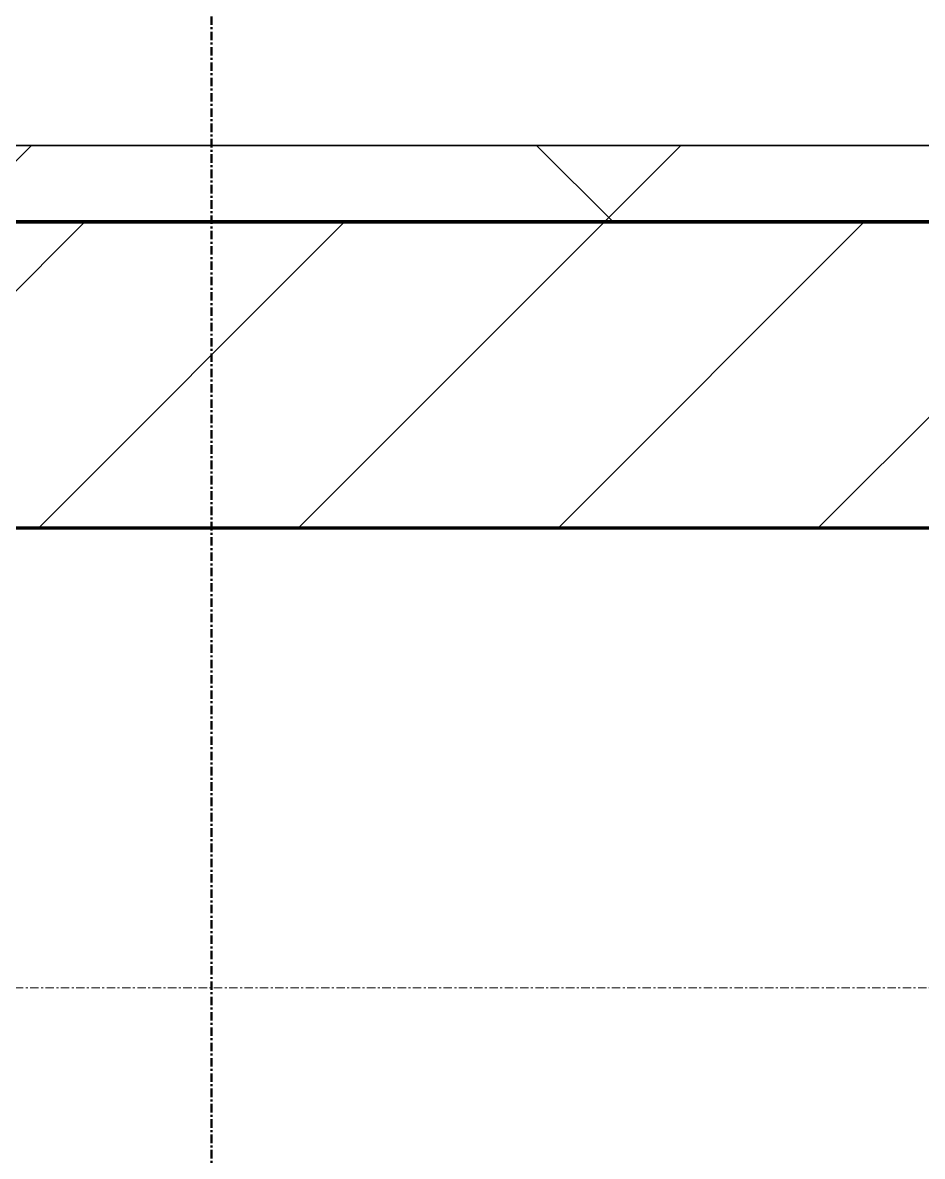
# Model space of a CAD drawing. Header units: millimetres. Extents: x -853432 to -773672, y -18171 to 22484.
# Drawn here: x -781453 to -780865, y -4431 to -3691 of the extents above; entities that cross this region are included whole.
import ezdxf
from ezdxf.xclip import XClip

# ---------------------------------------------------------------- set-up
doc = ezdxf.new("R2010")
doc.units = ezdxf.units.MM
doc.header["$XCLIPFRAME"] = 0
doc.linetypes.add('DPA_Grid _ Level 100', pattern=[10, 5.5, -1.6, 1.3, -1.6])
for name, color, linetype, lineweight in [('A-GLAZ-CURT', 2, 'Continuous', 9), ('A-WALL', 5, 'Continuous', 35), ('A-WALL-FNSH', 2, 'Continuous', 35), ('A-WALL-PATT', 1, 'Continuous', 35), ('G-ANNO-SECL', 3, 'Continuous', 9), ('S-GRID', 251, 'Continuous', 9)]:
    doc.layers.add(name, color=color, linetype=linetype, lineweight=lineweight)
doc.layers.add('A11_ALU.SOLID SHEET', color=2, linetype='Continuous')

# ---------------------------------------------------------------- blocks, each defined once
blk = doc.blocks.new('*U2464')
at = {"layer": 'S-GRID', "linetype": 'DPA_Grid _ Level 100'}
blk.add_line((57000, -7900), (-16649.52, -7900), dxfattribs=at)
blk = doc.blocks.new('PPLS-PP19_Custom Tile Pattern - Custom Tile Pattern-V176-4251-01 ENLARGED CONCOURSE LEVEL - REFLECTED CEILING PLAN - SHEET 2')
at = {"layer": 'A-GLAZ-CURT'}
for p, q in [((-300, 0), (300, 0)), ((300, 0), (-300, 0)), ((195.99, 0), (213.31, 0)), ((213.31, 0), (195.99, 0)), ((230.06, 0), (300, 0)), ((-300, -50), (300, -50)), ((300, -50), (-300, -50))]:
    blk.add_line(p, q, dxfattribs=at)
at = {"layer": 'A-GLAZ-CURT', "flags": 128}
for points in [[(-251.77, 0), (-244.2, 0), (-236.74, 0), (-229.36, 0), (-222.06, 0), (-214.83, 0), (-207.71, 0), (-200.76, 0), (-194.02, 0), (-187.54, 0), (-181.38, 0), (-175.58, 0), (-170.25, 0), (-165.64, 0), (-162.01, 0), (-159.53, 0), (-157.46, 0), (-154.52, 0), (-149.42, 0), (-141.84, 0), (-132.81, 0), (-126.08, 0)], [(-125.17, 0), (-128.55, 0), (-134.16, 0), (-140.03, 0), (-145.5, 0), (-150.63, 0), (-155.53, 0), (-160.27, 0), (-164.95, 0), (-169.65, 0), (-174.47, 0), (-179.49, 0), (-183.77, 0)]]:
    blk.add_lwpolyline(points, dxfattribs=at)
at = {"layer": 'A-GLAZ-CURT'}
for points, knots in [([(-137.88, 0), (-140.56, 0), (-147.66, 0), (-147.69, 0), (-158.72, 0), (-174.02, 0), (-185.59, 0), (-209.77, 0), (-231.87, 0), (-248.4, 0), (-252.84, 0)], [-3187.727384, -3187.727384, -3187.727384, -3187.727384, -2919.378265, -2477.344047, -2237.412286, -2029.680487, -1755.085331, -1400.429864, -858.079193, -551.304649, -551.304649, -551.304649, -551.304649]), ([(-133.82, 0), (-135.51, 0), (-137.8, 0), (-149.31, 0), (-162.01, 0), (-177.91, 0), (-199.46, 0), (-216.65, 0), (-231.26, 0), (-233.46, 0), (-234, 0)], [-2731.647847, -2731.647847, -2731.647847, -2731.647847, -2418.507304, -2308.929706, -2113.765672, -1763.376603, -1422.553702, -978.033455, -846.069444, -682.911962, -682.911962, -682.911962, -682.911962]), ([(-223.63, 0), (-219.39, 0), (-206.17, 0), (-188.58, 0), (-169.02, 0), (-152.12, 0), (-136.84, 0), (-127.33, 0), (-124.19, 0), (-123.43, 0), (-123.28, 0)], [-5463.295695, -5463.295695, -5463.295695, -5463.295695, -5161.076232, -4739.070012, -4465.409639, -4149.119819, -3839.893365, -3647.167523, -3488.92562, -3439.852845, -3439.852845, -3439.852845, -3439.852845]), ([(-183.8, 0), (-178.65, 0), (-170.46, 0), (-158.7, 0), (-157.22, 0)], [-4299.2134, -4299.2134, -4299.2134, -4299.2134, -4000.813434, -3840.635403, -3840.635403, -3840.635403, -3840.635403]), ([(-183.21, 0), (-180.83, 0), (-156.72, 0), (-132.47, 0), (-117.39, 0), (-114.87, 0)], [-2883.360913, -2883.360913, -2883.360913, -2883.360913, -2700.551212, -1002.059161, -688.20595, -688.20595, -688.20595, -688.20595]), ([(-72.93, 0), (-75.51, 0), (-91.45, 0), (-126.87, 0), (-165.44, 0), (-182.87, 0)], [-19442.345229, -19442.345229, -19442.345229, -19442.345229, -18935.241197, -17136.203329, -15861.324362, -15861.324362, -15861.324362, -15861.324362]), ([(-152.35, 0), (-151.03, 0), (-147.71, 0), (-143.57, 0), (-138.62, 0)], [-3494.978217, -3494.978217, -3494.978217, -3494.978217, -3371.022232, -3227.460399, -3227.460399, -3227.460399, -3227.460399]), ([(-118.78, 0), (-121.86, 0), (-126.28, 0), (-136.96, 0), (-147.46, 0), (-150.03, 0), (-150.57, 0)], [-5938.474035, -5938.474035, -5938.474035, -5938.474035, -5700.061948, -5508.838257, -5298.784692, -5196.16478, -5196.16478, -5196.16478, -5196.16478]), ([(-150.34, 0), (-150.07, 0), (-147.75, 0), (-142.6, 0), (-127.26, 0), (-107.3, 0), (-90.42, 0), (-75.26, 0), (-68.41, 0), (-65.12, 0), (-63.63, 0)], [-4948.728362, -4948.728362, -4948.728362, -4948.728362, -4883.323924, -4440.880425, -4054.690705, -3793.097032, -3402.597032, -3144.956779, -3050.982048, -2969.237017, -2969.237017, -2969.237017, -2969.237017]), ([(-26.75, 0), (-27.82, 0), (-36.18, 0), (-53.55, 0), (-78.2, 0), (-110.94, 0), (-130.52, 0), (-147.74, 0), (-149.07, 0)], [-8718.362214, -8718.362214, -8718.362214, -8718.362214, -8532.293389, -8073.216054, -7508.296369, -7004.680444, -6449.282163, -6277.220794, -6277.220794, -6277.220794, -6277.220794]), ([(-148.23, 0), (-146.94, 0), (-140.15, 0), (-137.28, 0), (-133.93, 0), (-128.78, 0), (-126.5, 0)], [-6162.058746, -6162.058746, -6162.058746, -6162.058746, -6017.569127, -5560.701257, -5364.112219, -5231.017328, -5231.017328, -5231.017328, -5231.017328]), ([(-86.16, 0), (-91.37, 0), (-104.13, 0), (-122.65, 0), (-139.03, 0), (-146.11, 0), (-146.95, 0)], [-1681.3698, -1681.3698, -1681.3698, -1681.3698, -1374.161226, -945.742622, -741.901385, -489.130243, -489.130243, -489.130243, -489.130243]), ([(-146.69, 0), (-146.59, 0), (-145.49, 0), (-135.69, 0), (-128.29, 0), (-125.15, 0)], [-420.34245, -420.34245, -420.34245, -420.34245, -406.956646, -290.263673, 0, 0, 0, 0]), ([(-127.41, 0), (-131.63, 0), (-133.16, 0), (-134.09, 0), (-134.15, 0)], [-8540.990293, -8540.990293, -8540.990293, -8540.990293, -8266.114998, -8246.473386, -8246.473386, -8246.473386, -8246.473386]), ([(-134.15, 0), (-133.32, 0), (-130.31, 0), (-122.23, 0), (-115.73, 0), (-114.89, 0)], [-7657.439573, -7657.439573, -7657.439573, -7657.439573, -7293.749979, -6839.55839, -6773.888853, -6773.888853, -6773.888853, -6773.888853]), ([(-120.13, 0), (-120.14, 0), (-120.24, 0), (-121.3, 0), (-129.25, 0), (-133.82, 0)], [-2933.992132, -2933.992132, -2933.992132, -2933.992132, -2920.575025, -2840.280255, -2731.647847, -2731.647847, -2731.647847, -2731.647847]), ([(-113.43, 0), (-113.44, 0), (-113.96, 0), (-119.73, 0), (-125.43, 0), (-127.03, 0), (-127.41, 0)], [-328.499627, -328.499627, -328.499627, -328.499627, -282.672656, -98.539552, -24.539552, 0, 0, 0, 0]), ([(-126.5, 0), (-122.44, 0), (-108.71, 0), (-86.68, 0), (-63.44, 0), (-54.4, 0), (-50, 0), (-46.89, 0), (-45.92, 0)], [-5231.017328, -5231.017328, -5231.017328, -5231.017328, -4994.692869, -4542.524482, -4008.285538, -3689.699207, -3546.54457, -3488.742433, -3488.742433, -3488.742433, -3488.742433]), ([(-125.15, 0), (-124.93, 0), (-122.77, 0), (-119.2, 0), (-115.67, 0)], [-3362.7396, -3362.7396, -3362.7396, -3362.7396, -3342.215224, -3152.568375, -3152.568375, -3152.568375, -3152.568375]), ([(-122.08, 0), (-122.01, 0), (-121.69, 0), (-121.2, 0), (-120.88, 0)], [-3136.336417, -3136.336417, -3136.336417, -3136.336417, -3110.304437, -3035.164275, -3035.164275, -3035.164275, -3035.164275]), ([(-46.15, 0), (-46.58, 0), (-49.04, 0), (-60.59, 0), (-81.23, 0), (-99.51, 0), (-114.02, 0), (-117.28, 0), (-118.78, 0)], [-1484.618509, -1484.618509, -1484.618509, -1484.618509, -1405.135169, -1060.00838, -740.068933, -229.489605, -116.330425, 0, 0, 0, 0]), ([(-45.84, 0), (-49.43, 0), (-60.56, 0), (-85.2, 0), (-105.19, 0), (-113.43, 0), (-114.96, 0)], [-3410.787914, -3410.787914, -3410.787914, -3410.787914, -2842.901703, -2193.204658, -1433.981041, -1186.184558, -1186.184558, -1186.184558, -1186.184558]), ([(-114.87, 0), (-113.66, 0), (-109.11, 0), (-98.9, 0), (-85.29, 0), (-71.67, 0), (-65.93, 0), (-65.07, 0)], [-3138.274995, -3138.274995, -3138.274995, -3138.274995, -3074.362186, -2902.289527, -2605.247022, -2322.099534, -2241.8264, -2241.8264, -2241.8264, -2241.8264]), ([(-114.86, 0), (-107.96, 0), (-91.34, 0), (-74.02, 0), (-62.74, 0), (-60.36, 0), (-59.97, 0)], [-6773.102577, -6773.102577, -6773.102577, -6773.102577, -6236.997189, -5713.340575, -5140.470607, -5006.787413, -5006.787413, -5006.787413, -5006.787413]), ([(-114.79, 0), (-114.44, 0), (-113.88, 0), (-113.43, 0), (-113.43, 0)], [-492.74944, -492.74944, -492.74944, -492.74944, -394.672656, -330.879064, -330.879064, -330.879064, -330.879064]), ([(-114.32, 0), (-112.65, 0), (-107, 0), (-99.5, 0), (-91.46, 0)], [-665.39098, -665.39098, -665.39098, -665.39098, -460.363443, 0, 0, 0, 0]), ([(-114.1, 0), (-113, 0), (-108.61, 0), (-96.78, 0), (-71.33, 0), (-42.53, 0), (-12.78, 0), (4.23, 0), (9.64, 0), (10.14, 0), (10.18, 0)], [-5602.276082, -5602.276082, -5602.276082, -5602.276082, -5430.283136, -5103.229623, -4799.173296, -4065.652676, -3589.737505, -3285.047089, -3066.359526, -3044.715262, -3044.715262, -3044.715262, -3044.715262]), ([(-45.88, 0), (-49.62, 0), (-58.25, 0), (-75.59, 0), (-94, 0), (-109.74, 0), (-113.27, 0), (-114.09, 0)], [-1688.283331, -1688.283331, -1688.283331, -1688.283331, -1466.981642, -1208.454564, -789.402658, -501.969187, -365.365831, -365.365831, -365.365831, -365.365831]), ([(-91.46, 0), (-90.09, 0), (-84.7, 0), (-77.43, 0), (-72.73, 0), (-72.64, 0), (-72.64, 0)], [-19832.387487, -19832.387487, -19832.387487, -19832.387487, -19753.885894, -19541.04734, -19478.625389, -19471.062469, -19471.062469, -19471.062469, -19471.062469]), ([(-63.96, 0), (-64.13, 0), (-72.5, 0), (-80.63, 0), (-86.16, 0)], [-2171.769325, -2171.769325, -2171.769325, -2171.769325, -2007.031671, -1681.3698, -1681.3698, -1681.3698, -1681.3698]), ([(-29.03, 0), (-33.97, 0), (-43.74, 0), (-56.37, 0), (-71.66, 0), (-77.83, 0), (-82.66, 0), (-83.28, 0), (-83.28, 0)], [-2680.714891, -2680.714891, -2680.714891, -2680.714891, -2413.671296, -2161.752162, -2006.592567, -1646.621388, -1424.436217, -1393.971743, -1393.971743, -1393.971743, -1393.971743]), ([(-83.28, 0), (-83.28, 0), (-82.91, 0), (-76.14, 0), (-62.97, 0), (-48.14, 0), (-36.49, 0), (-33.57, 0), (-29.94, 0), (-28.57, 0)], [-1393.4169, -1393.4169, -1393.4169, -1393.4169, -1353.722004, -1274.333717, -1073.56893, -651.549973, -296.515819, -83.513472, 0, 0, 0, 0]), ([(-66.39, 0), (-66.39, 0), (-63.63, 0), (-57.13, 0), (-49.27, 0), (-46.29, 0)], [-2493.31794, -2493.31794, -2493.31794, -2493.31794, -2315.303971, -1809.437387, -1498.934542, -1498.934542, -1498.934542, -1498.934542]), ([(31.18, 0), (25.97, 0), (11.99, 0), (-16.92, 0), (-47.42, 0), (-65.77, 0), (-66.37, 0), (-66.38, 0)], [-4496.803627, -4496.803627, -4496.803627, -4496.803627, -4222.080604, -3745.412743, -2981.410125, -2542.574734, -2498.224237, -2498.224237, -2498.224237, -2498.224237]), ([(-63.63, 0), (-61.49, 0), (-57.39, 0), (-54.49, 0), (-45.2, 0), (-40.79, 0), (-40.46, 0), (-40.44, 0)], [-2969.237017, -2969.237017, -2969.237017, -2969.237017, -2851.217951, -2734.127174, -2474.780881, -2410.990208, -2350.645972, -2350.645972, -2350.645972, -2350.645972]), ([(-58.83, 0), (-58.37, 0), (-57.29, 0), (-54.23, 0), (-46.33, 0), (-42.62, 0), (-41.76, 0)], [-4859.52896, -4859.52896, -4859.52896, -4859.52896, -4680.891996, -4469.85053, -4321.566175, -4270.495146, -4270.495146, -4270.495146, -4270.495146]), ([(-51.83, 0), (-51.83, 0), (-51.78, 0), (-48.88, 0), (-47.56, 0), (-46.96, 0)], [-632.814994, -632.814994, -632.814994, -632.814994, -627.965721, -508.377888, -386.946528, -386.946528, -386.946528, -386.946528]), ([(76.63, 0), (74.8, 0), (67.65, 0), (53.52, 0), (37, 0), (24.07, 0), (12.82, 0), (-2.9, 0), (-20.62, 0), (-32.81, 0), (-44.85, 0), (-51.43, 0), (-51.79, 0)], [-3095.572228, -3095.572228, -3095.572228, -3095.572228, -2950.589685, -2634.532728, -2313.748533, -2106.613311, -1925.670641, -1617.263037, -1290.787923, -1039.307308, -819.71621, -644.910881, -644.910881, -644.910881, -644.910881]), ([(-36.33, 0), (-36.43, 0), (-37.27, 0), (-43.42, 0), (-45.01, 0), (-45.94, 0)], [-1855.773136, -1855.773136, -1855.773136, -1855.773136, -1810.870157, -1672.078046, -1498.193024, -1498.193024, -1498.193024, -1498.193024]), ([(-45.9, 0), (-40.89, 0), (-33.11, 0), (-29.82, 0), (-29.19, 0)], [-1485.687264, -1485.687264, -1485.687264, -1485.687264, -963.711516, -666.19313, -666.19313, -666.19313, -666.19313]), ([(-45.85, 0), (-42.96, 0), (-30.11, 0), (-18.03, 0), (8.61, 0), (15.02, 0), (22.91, 0), (31, 0), (39.04, 0), (51.19, 0), (58.74, 0), (61.34, 0), (61.45, 0)], [-3487.344885, -3487.344885, -3487.344885, -3487.344885, -3315.260113, -2864.387349, -2439.246196, -2084.094819, -1956.422387, -1818.904206, -1645.594513, -1443.202566, -1228.752106, -1120.932285, -1120.932285, -1120.932285, -1120.932285]), ([(-36.62, 0), (-36.62, 0), (-40.35, 0), (-42.36, 0), (-44.6, 0), (-45.13, 0)], [-4069.478503, -4069.478503, -4069.478503, -4069.478503, -3858.647035, -3538.256648, -3449.24608, -3449.24608, -3449.24608, -3449.24608]), ([(9.32, 0), (9.08, 0), (7.65, 0), (2.57, 0), (-12.23, 0), (-25.64, 0), (-36.75, 0), (-43.58, 0), (-45.04, 0)], [-2922.926651, -2922.926651, -2922.926651, -2922.926651, -2882.788014, -2720.818881, -2518.50168, -2125.455881, -1792.521578, -1705.040547, -1705.040547, -1705.040547, -1705.040547]), ([(-41.76, 0), (-39.9, 0), (-37.72, 0), (-36.92, 0), (-36.77, 0)], [-4270.495146, -4270.495146, -4270.495146, -4270.495146, -4161.040818, -4106.245333, -4106.245333, -4106.245333, -4106.245333]), ([(-36.78, 0), (-32.43, 0), (-19.22, 0), (0.91, 0), (16.51, 0), (22.4, 0)], [-6191.144455, -6191.144455, -6191.144455, -6191.144455, -5862.463379, -5340.621928, -5030.30487, -5030.30487, -5030.30487, -5030.30487]), ([(-36.29, 0), (-36.29, 0), (-34.66, 0), (-28.88, 0), (-26.95, 0), (-26.54, 0)], [-9150.272121, -9150.272121, -9150.272121, -9150.272121, -9057.163041, -8919.836787, -8834.607043, -8834.607043, -8834.607043, -8834.607043]), ([(30.82, 0), (29.27, 0), (20.14, 0), (3.54, 0), (-16.58, 0), (-34.76, 0), (-36.04, 0)], [-10462.034656, -10462.034656, -10462.034656, -10462.034656, -10363.088938, -9884.23066, -9424.652049, -9182.880979, -9182.880979, -9182.880979, -9182.880979]), ([(-33.34, 0), (-33.34, 0), (-32.93, 0), (-31.16, 0), (-30.52, 0)], [-2415.024266, -2415.024266, -2415.024266, -2415.024266, -2357.633367, -2323.618664, -2323.618664, -2323.618664, -2323.618664]), ([(70.61, 0), (66.16, 0), (55.8, 0), (39.61, 0), (24.74, 0), (2.64, 0), (-17.84, 0), (-30.57, 0), (-31.82, 0), (-32, 0)], [-4647.237329, -4647.237329, -4647.237329, -4647.237329, -4326.416877, -4098.545751, -3766.694881, -3333.063701, -2994.501669, -2698.150104, -2614.070998, -2614.070998, -2614.070998, -2614.070998]), ([(-30.76, 0), (-30.73, 0), (-29.99, 0), (-23.47, 0), (-15.75, 0), (-15.19, 0)], [-54176.191683, -54176.191683, -54176.191683, -54176.191683, -54157.274271, -53749.15266, -53717.791567, -53717.791567, -53717.791567, -53717.791567]), ([(-30.52, 0), (-27.11, 0), (-17.83, 0), (5.99, 0), (22.06, 0), (37.44, 0), (45.92, 0), (57.76, 0), (64.47, 0), (72.74, 0), (75.22, 0), (76.03, 0), (76.21, 0)], [-2323.618664, -2323.618664, -2323.618664, -2323.618664, -2142.497158, -1716.209403, -1206.526904, -1089.329421, -901.315459, -753.071572, -495.328968, -421.953223, -334.951786, -290.452333, -290.452333, -290.452333, -290.452333]), ([(-13, 0), (-14.35, 0), (-17.68, 0), (-25.97, 0), (-29.52, 0), (-30.21, 0)], [-55207.591944, -55207.591944, -55207.591944, -55207.591944, -54789.006179, -54461.685999, -54290.791712, -54290.791712, -54290.791712, -54290.791712]), ([(8.33, 0), (8.19, 0), (7.18, 0), (0.32, 0), (-13.89, 0), (-24.92, 0), (-29.03, 0)], [-3574.286521, -3574.286521, -3574.286521, -3574.286521, -3526.962355, -3285.499107, -2903.012179, -2680.714891, -2680.714891, -2680.714891, -2680.714891]), ([(-28.98, 0), (-28.66, 0), (-27.39, 0), (-24.45, 0), (-22.56, 0)], [-166.548282, -166.548282, -166.548282, -166.548282, -102.06493, 0, 0, 0, 0]), ([(-28.57, 0), (-26.93, 0), (-20.29, 0), (-11.45, 0), (2.08, 0), (13.15, 0), (21.24, 0), (24.62, 0), (24.72, 0), (24.72, 0)], [-5361.429781, -5361.429781, -5361.429781, -5361.429781, -5261.36855, -5050.479954, -4785.90057, -4596.498881, -4445.288762, -4384.376941, -4376.041937, -4376.041937, -4376.041937, -4376.041937]), ([(-22.56, 0), (-20.27, 0), (-17.03, 0), (-11.36, 0), (-7.66, 0), (-6.6, 0), (-6.44, 0)], [-56468.192263, -56468.192263, -56468.192263, -56468.192263, -56344.022017, -56303.229861, -56166.290093, -56124.392176, -56124.392176, -56124.392176, -56124.392176]), ([(-15.19, 0), (-13.07, 0), (1.35, 0), (16.4, 0), (22, 0)], [-461.142613, -461.142613, -461.142613, -461.142613, -429.606584, -411.393289, -411.393289, -411.393289, -411.393289]), ([(-6.54, 0), (-6.73, 0), (-7.2, 0), (-7.6, 0), (-7.79, 0)], [-56009.792147, -56009.792147, -56009.792147, -56009.792147, -55949.290093, -55895.192118, -55895.192118, -55895.192118, -55895.192118]), ([(-2.63, 0), (-2.47, 0), (-1.22, 0), (4.92, 0), (15.97, 0), (22.54, 0), (24.49, 0)], [-226.825321, -226.825321, -226.825321, -226.825321, -220.269177, -206.416616, -198.214427, -187.717507, -187.717507, -187.717507, -187.717507]), ([(103.09, 0), (101.08, 0), (86.31, 0), (63.34, 0), (35.84, 0), (12, 0), (3.08, 0), (-1.67, 0), (-2.25, 0)], [-375.435014, -375.435014, -375.435014, -375.435014, -369.147452, -330.153101, -307.516438, -285.83788, -246.234814, -234.646884, -234.646884, -234.646884, -234.646884]), ([(24.69, 0), (24.54, 0), (20.99, 0), (15.48, 0), (10.8, 0), (9.63, 0)], [-4368.572414, -4368.572414, -4368.572414, -4368.572414, -4306.476363, -4080.000647, -3772.857994, -3772.857994, -3772.857994, -3772.857994]), ([(22.57, 0), (22.12, 0), (19.88, 0), (18.85, 0), (18.16, 0)], [-6004.223754, -6004.223754, -6004.223754, -6004.223754, -5972.647715, -5832.674503, -5832.674503, -5832.674503, -5832.674503]), ([(91.95, 0), (88.87, 0), (84.12, 0), (74.4, 0), (62.26, 0), (51.85, 0), (43.81, 0), (30.54, 0), (24.77, 0), (22.96, 0)], [-7427.226293, -7427.226293, -7427.226293, -7427.226293, -7135.649961, -6924.452779, -6738.82075, -6548.303034, -6314.283804, -6135.05769, -6013.332693, -6013.332693, -6013.332693, -6013.332693]), ([(23.03, 0), (29.19, 0), (49.24, 0), (88.72, 0), (120.63, 0), (138.28, 0), (138.53, 0)], [-410.276953, -410.276953, -410.276953, -410.276953, -390.253598, -346.313304, -291.370682, -290.5735, -290.5735, -290.5735, -290.5735]), ([(23.03, 0), (31.51, 0), (49.38, 0), (70.92, 0), (82.12, 0), (83.66, 0)], [-5019.215023, -5019.215023, -5019.215023, -5019.215023, -4573.028122, -4094.177415, -3869.465285, -3869.465285, -3869.465285, -3869.465285]), ([(27.44, 0), (27.9, 0), (29.54, 0), (38.07, 0), (53.39, 0), (71.67, 0), (84.83, 0), (85.75, 0), (89.38, 0), (90.82, 0)], [-5037.309798, -5037.309798, -5037.309798, -5037.309798, -4887.603822, -4705.298446, -4353.683244, -3960.84581, -3759.045785, -3336.541051, -3048.898036, -3048.898036, -3048.898036, -3048.898036]), ([(27.89, 0), (29.09, 0), (33.4, 0), (48.37, 0), (71.92, 0), (100.57, 0), (116.36, 0), (128.63, 0), (128.95, 0)], [-147.777612, -147.777612, -147.777612, -147.777612, -135.792042, -118.513713, -97.899267, -63.759246, -39.050993, -35.895543, -35.895543, -35.895543, -35.895543]), ([(53.18, 0), (53.06, 0), (52.22, 0), (44.99, 0), (36.46, 0), (30.82, 0)], [-622.740158, -622.740158, -622.740158, -622.740158, -566.066452, -360.610861, 0, 0, 0, 0]), ([(136.44, 0), (121.66, 0), (86.93, 0), (51.16, 0), (31.18, 0)], [-106.750556, -106.750556, -106.750556, -106.750556, -59.610984, 0, 0, 0, 0]), ([(159.99, 0), (155.3, 0), (141.79, 0), (109.77, 0), (76.86, 0), (57.82, 0), (46.51, 0), (41.18, 0), (36.02, 0), (35.54, 0), (35.54, 0)], [-506.475593, -506.475593, -506.475593, -506.475593, -458.593899, -401.860199, -357.622665, -341.267687, -334.000314, -326.15566, -319.318397, -317.489778, -317.489778, -317.489778, -317.489778]), ([(36.29, 0), (37.77, 0), (48.82, 0), (64.79, 0), (80.95, 0), (90.75, 0), (91.08, 0)], [-314.598523, -314.598523, -314.598523, -314.598523, -305.899624, -287.17622, -249.500363, -248.179537, -248.179537, -248.179537, -248.179537]), ([(61.47, 0), (61.47, 0), (61.21, 0), (54.61, 0), (53.71, 0), (53.56, 0)], [-1113.311073, -1113.311073, -1113.311073, -1113.311073, -1096.402191, -891.204116, -747.28819, -747.28819, -747.28819, -747.28819]), ([(76.22, 0), (75.58, 0), (73.64, 0), (71.05, 0), (70.61, 0)], [-193.634889, -193.634889, -193.634889, -193.634889, -31.537676, 0, 0, 0, 0]), ([(91.99, 0), (104.95, 0), (124.66, 0), (132.42, 0), (134.6, 0)], [-246.957112, -246.957112, -246.957112, -246.957112, -194.761443, -152.241002, -152.241002, -152.241002, -152.241002]), ([(114.39, 0), (114.2, 0), (112.08, 0), (105.42, 0), (96.78, 0), (93.84, 0), (93.08, 0)], [-8148.58938, -8148.58938, -8148.58938, -8148.58938, -8105.191388, -7723.759874, -7531.75727, -7462.392379, -7462.392379, -7462.392379, -7462.392379]), ([(94.4, 0), (94.4, 0), (94.64, 0), (99.11, 0), (108.97, 0), (120.79, 0), (139.94, 0), (163.31, 0), (185.23, 0), (193.62, 0), (194.69, 0), (194.79, 0)], [-2348.345796, -2348.345796, -2348.345796, -2348.345796, -2310.419338, -2233.599744, -2052.234781, -1843.028543, -1530.39897, -1095.004608, -529.74427, -295.064701, -265.121568, -265.121568, -265.121568, -265.121568]), ([(129.02, 0), (129.02, 0), (124.41, 0), (122.35, 0), (114.96, 0), (108.04, 0), (103.09, 0)], [-35.386604, -35.386604, -35.386604, -35.386604, -31.430235, -22.807238, -15.488593, 0, 0, 0, 0]), ([(157.9, 0), (156.77, 0), (151.67, 0), (143.29, 0), (134.04, 0), (126.24, 0), (118.6, 0), (114.23, 0), (111.98, 0), (105.66, 0), (105.23, 0), (105.23, 0)], [-10292.955006, -10292.955006, -10292.955006, -10292.955006, -10098.273015, -9847.788484, -9677.714971, -9567.007022, -9453.21225, -9220.200448, -9012.77275, -8966.157302, -8929.495943, -8929.495943, -8929.495943, -8929.495943]), ([(105.26, 0), (105.52, 0), (111.01, 0), (112.65, 0), (113.59, 0)], [-8920.561005, -8920.561005, -8920.561005, -8920.561005, -8814.835624, -8577.462505, -8577.462505, -8577.462505, -8577.462505]), ([(128.58, 0), (128.8, 0), (130.16, 0), (139.26, 0), (152.67, 0), (159.3, 0), (160.77, 0), (161.08, 0)], [-633.326174, -633.326174, -633.326174, -633.326174, -627.736123, -618.981161, -602.094757, -592.980799, -589.922988, -589.922988, -589.922988, -589.922988]), ([(137.1, 0), (136, 0), (133.64, 0), (129.87, 0), (129.11, 0)], [-670.405967, -670.405967, -670.405967, -670.405967, -651.020627, -640.742133, -640.742133, -640.742133, -640.742133]), ([(161.07, 0), (160.94, 0), (160.17, 0), (158.35, 0), (157.85, 0), (157.77, 0)], [-10685.523103, -10685.523103, -10685.523103, -10685.523103, -10666.779182, -10580.760289, -10550.278881, -10550.278881, -10550.278881, -10550.278881]), ([(159.98, 0), (159.77, 0), (158.71, 0), (158.33, 0), (158.3, 0)], [-131.062296, -131.062296, -131.062296, -131.062296, -129.632772, -123.352749, -123.352749, -123.352749, -123.352749]), ([(159.07, 0), (159.13, 0), (159.6, 0), (160.13, 0), (160.63, 0)], [-115.643202, -115.643202, -115.643202, -115.643202, -114.681583, -107.933655, -107.933655, -107.933655, -107.933655]), ([(300, 0), (286.53, 0), (254.22, 0), (207.11, 0), (178.16, 0), (162.72, 0), (160.71, 0)], [-285.253232, -285.253232, -285.253232, -285.253232, -244.693688, -187.987675, -143.776725, -132.540902, -132.540902, -132.540902, -132.540902]), ([(160.9, 0), (162.35, 0), (166.19, 0), (174.15, 0), (185.98, 0), (208.82, 0), (219.42, 0), (230.06, 0)], [-106.713595, -106.713595, -106.713595, -106.713595, -87.660824, -65.295536, -41.623857, -24.459831, 0, 0, 0, 0]), ([(193.8, 0), (193.33, 0), (190.11, 0), (183.13, 0), (171, 0), (163.08, 0), (162.1, 0), (161.78, 0)], [-11665.349007, -11665.349007, -11665.349007, -11665.349007, -11565.880756, -11105.624034, -10839.086983, -10768.332124, -10721.828131, -10721.828131, -10721.828131, -10721.828131]), ([(168.37, 0), (167.68, 0), (165.87, 0), (163.56, 0), (162.06, 0)], [-543.375029, -543.375029, -543.375029, -543.375029, -530.793311, -513.85548, -513.85548, -513.85548, -513.85548]), ([(162.75, 0), (165.4, 0), (170.91, 0), (172.61, 0), (172.61, 0)], [-111.264224, -111.264224, -111.264224, -111.264224, -56.742688, -19.085662, -19.085662, -19.085662, -19.085662]), ([(247.1, 0), (246.76, 0), (245.04, 0), (238.34, 0), (226.56, 0), (221.1, 0), (200.27, 0), (182.99, 0), (174.27, 0), (169.67, 0), (168.99, 0)], [-9649.085549, -9649.085549, -9649.085549, -9649.085549, -9581.591397, -9406.094246, -9221.510254, -9016.44624, -8717.832359, -8253.978395, -8152.463617, -8069.855175, -8069.855175, -8069.855175, -8069.855175]), ([(215.22, 0), (214.62, 0), (210.55, 0), (203.98, 0), (187.54, 0), (175.3, 0), (169.49, 0)], [-203.825446, -203.825446, -203.825446, -203.825446, -198.527383, -184.406837, -162.427601, -142.916156, -142.916156, -142.916156, -142.916156]), ([(171.51, 0), (176.48, 0), (193.23, 0), (201.73, 0), (208.81, 0), (213.9, 0), (241.96, 0), (266.73, 0), (281.71, 0), (291.71, 0), (296.52, 0), (297.86, 0), (298.09, 0)], [-7971.819559, -7971.819559, -7971.819559, -7971.819559, -7784.112253, -7606.717214, -7289.299508, -7042.621073, -6582.165592, -6068.460911, -5766.029927, -5566.724884, -5280.360606, -5199.253518, -5199.253518, -5199.253518, -5199.253518]), ([(172.07, 0), (177.66, 0), (187.87, 0), (201.08, 0), (207.47, 0), (213.96, 0), (215.11, 0)], [-255.364076, -255.364076, -255.364076, -255.364076, -237.955587, -223.92608, -215.862851, -208.75215, -208.75215, -208.75215, -208.75215]), ([(300, 0), (288.22, 0), (262, 0), (230.43, 0), (219.94, 0), (219.02, 0)], [-12528.858583, -12528.858583, -12528.858583, -12528.858583, -11905.454923, -11162.864862, -10856.732305, -10856.732305, -10856.732305, -10856.732305]), ([(219.9, 0), (220.86, 0), (227.84, 0), (242.06, 0), (246.54, 0), (246.96, 0)], [-10670.940496, -10670.940496, -10670.940496, -10670.940496, -10511.382485, -9925.173265, -9834.877357, -9834.877357, -9834.877357, -9834.877357]), ([(284.76, 0), (284.76, 0), (285.09, 0), (287.47, 0), (293.59, 0), (297.76, 0), (300, 0)], [-4110.630118, -4110.630118, -4110.630118, -4110.630118, -4053.389046, -3959.664717, -3862.421465, -3746.95702, -3746.95702, -3746.95702, -3746.95702]), ([(297.38, 0), (295.84, 0), (291.62, 0), (285.38, 0), (284.87, 0)], [-4803.172655, -4803.172655, -4803.172655, -4803.172655, -4358.271401, -4143.037883, -4143.037883, -4143.037883, -4143.037883])]:
    blk.add_open_spline(points, degree=3, knots=knots, dxfattribs=at)
for points in [[(-117.74, 0), (-117.33, 0), (-116.03, 0), (-114.85, 0)], [(-115.6, 0), (-116.52, 0), (-117.19, 0), (-117.56, 0)], [(-44.93, 0), (-43.19, 0), (-40.22, 0), (-36.78, 0)], [(-39.84, 0), (-39.08, 0), (-38.11, 0), (-37.36, 0)], [(18.16, 0), (19.06, 0), (20.69, 0), (22.01, 0)], [(23.28, 0), (25, 0), (25.72, 0), (26.12, 0)], [(24.49, 0), (25.23, 0), (25.72, 0), (26.04, 0)], [(80.35, 0), (79.57, 0), (78.27, 0), (76.63, 0)], [(84.06, 0), (83.48, 0), (82.41, 0), (81.72, 0)], [(92.75, 0), (93.35, 0), (93.9, 0), (94.33, 0)], [(161.39, 0), (162.04, 0), (162.39, 0), (162.75, 0)], [(168.74, 0), (168.74, 0), (169.81, 0), (171.51, 0)], [(195.11, 0), (194.91, 0), (194.44, 0), (193.8, 0)]]:
    blk.add_open_spline(points, degree=3, dxfattribs=at)
blk = doc.blocks.new('PPLS-PP19_Custom Tile Pattern - Custom Tile Pattern-V177-4251-01 ENLARGED CONCOURSE LEVEL - REFLECTED CEILING PLAN - SHEET 2')
at = {"layer": 'A-GLAZ-CURT'}
for p, q in [((-300, 0), (300, 0)), ((300, 0), (-300, 0)), ((-293.07, 0), (-275.75, 0)), ((-275.75, 0), (-293.07, 0)), ((-222.32, 0), (-205, 0)), ((-205, 0), (-222.32, 0)), ((-300, -50), (300, -50)), ((300, -50), (-300, -50))]:
    blk.add_line(p, q, dxfattribs=at)
at = {"layer": 'A-GLAZ-CURT', "flags": 128}
for points in [[(-300, 0), (-291.56, 0), (-283.3, 0), (-275.2, 0), (-267.26, 0), (-259.45, 0), (-251.77, 0), (-244.2, 0), (-236.74, 0), (-229.36, 0), (-222.06, 0), (-214.83, 0), (-207.71, 0), (-200.76, 0), (-194.02, 0), (-187.54, 0), (-181.38, 0)], [(-184.81, 0), (-190.44, 0), (-196.37, 0), (-202.58, 0), (-209.04, 0), (-215.73, 0), (-222.63, 0), (-229.72, 0), (-236.97, 0), (-244.39, 0), (-251.96, 0), (-259.67, 0), (-267.51, 0), (-275.48, 0), (-283.55, 0), (-291.73, 0), (-300, 0)]]:
    blk.add_lwpolyline(points, dxfattribs=at)
at = {"layer": 'A-GLAZ-CURT'}
for points, knots in [([(-300, 0), (-284.65, 0), (-236.57, 0), (-174.61, 0), (-129.95, 0), (-110.8, 0), (-99.5, 0), (-91.46, 0)], [-5323.127839, -5323.127839, -5323.127839, -5323.127839, -4502.809032, -2700.551212, -1002.059161, -460.363443, 0, 0, 0, 0]), ([(-163.62, 0), (-179.19, 0), (-215.5, 0), (-262.56, 0), (-294.48, 0), (-300, 0)], [-16345.600353, -16345.600353, -16345.600353, -16345.600353, -15131.813646, -13729.592194, -13439.944408, -13439.944408, -13439.944408, -13439.944408]), ([(-137.88, 0), (-140.56, 0), (-147.66, 0), (-147.69, 0), (-158.72, 0), (-174.02, 0), (-185.59, 0), (-209.77, 0), (-232.01, 0), (-255.22, 0), (-262.59, 0), (-264.9, 0), (-265.4, 0)], [-3187.727384, -3187.727384, -3187.727384, -3187.727384, -2919.378265, -2477.344047, -2237.412286, -2029.680487, -1755.085331, -1400.429864, -858.079193, -543.655514, -208.940337, 0, 0, 0, 0]), ([(-258.6, 0), (-257.91, 0), (-254.26, 0), (-241.25, 0), (-225.99, 0), (-213.1, 0), (-200.2, 0), (-185.8, 0), (-173.72, 0), (-164.38, 0), (-163.35, 0)], [-5722.54675, -5722.54675, -5722.54675, -5722.54675, -5657.471696, -5413.335975, -5017.494783, -4832.723979, -4666.091899, -4349.945572, -4000.813434, -3955.854465, -3955.854465, -3955.854465, -3955.854465]), ([(-163.32, 0), (-168.35, 0), (-179.4, 0), (-199.46, 0), (-216.65, 0), (-231.26, 0), (-233.46, 0), (-234, 0)], [-2034.894349, -2034.894349, -2034.894349, -2034.894349, -1763.376603, -1422.553702, -978.033455, -846.069444, -682.911962, -682.911962, -682.911962, -682.911962]), ([(-233.49, 0), (-233.44, 0), (-232.38, 0), (-230.74, 0), (-225.3, 0), (-223.63, 0)], [-455.274641, -455.274641, -455.274641, -455.274641, -440.605512, -119.536984, 0, 0, 0, 0]), ([(-223.63, 0), (-219.39, 0), (-206.17, 0), (-188.58, 0), (-172.91, 0), (-165.54, 0), (-163.36, 0)], [-5463.295695, -5463.295695, -5463.295695, -5463.295695, -5161.076232, -4739.070012, -4465.409639, -4350.402127, -4350.402127, -4350.402127, -4350.402127])]:
    blk.add_open_spline(points, degree=3, knots=knots, dxfattribs=at)
blk = doc.blocks.new('*U634')
at = {"layer": 'A-GLAZ-CURT'}
for name, p in [('PPLS-PP19_Custom Tile Pattern - Custom Tile Pattern-V176-4251-01 ENLARGED CONCOURSE LEVEL - REFLECTED CEILING PLAN - SHEET 2', (54602.37, -7350)), ('PPLS-PP19_Custom Tile Pattern - Custom Tile Pattern-V177-4251-01 ENLARGED CONCOURSE LEVEL - REFLECTED CEILING PLAN - SHEET 2', (55202.37, -7350))]:
    blk.add_blockref(name, p, dxfattribs=at)
blk = doc.blocks.new('*U1213')
blk.add_lwpolyline([(22690, -750), (19166.45, -750), (19116.45, -700), (18966.44, -550), (-101025.39, -550), (-101025.39, -6704.96), (-96300, -6704.96), (-96300, -7350), (-94497.63, -7350), (17250, -7350), (17250, -6849.96), (18300, -6849.96), (22690, -6849.96)], close=True)

msp = doc.modelspace()

# ---------------------------------------------------------------- block references
at = {"layer": 'A11_ALU.SOLID SHEET'}
ref = msp.add_blockref('*U1213', (-744682.37, 3579.02), dxfattribs=at)
XClip(ref).set_block_clipping_path([(-104690.1238047112, -9620.0029952966), (-34092.6543255156, 14392.9971737705)])

# ---------------------------------------------------------------- next in the draw order: hatches: boundary and pattern name
at = {"layer": 'A-WALL-PATT', "lineweight": 9}
h = msp.add_hatch(dxfattribs=at)
h.set_pattern_fill('FP_4', color=256, style=0, pattern_type=2)
h.set_pattern_definition([(45, (0, 0), (-212.13203, 212.13203), []), (135, (0, 0), (-212.13203, -212.13203), [])])
h.paths.add_polyline_path([(-779464.45, -3820.98), (-778775.03, -3820.98), (-778775.03, -3770.98), (-827933.88, -3770.98), (-828045.79, -3820.98), (-779602.34, -3820.98)])
h.paths.add_polyline_path([(-828965.42, -3820.98), (-828156.1, -3820.98), (-828044.19, -3770.98), (-841032.37, -3770.98), (-841032.37, -3820.98), (-829103.3, -3820.98)])
h = msp.add_hatch(dxfattribs=at)
h.set_pattern_fill('FP_2', color=256, style=0, pattern_type=2)
h.set_pattern_definition([(45, (0, 0), (-84.852814, 84.852814), [])])
h.paths.add_polyline_path([(-779326.57, -4020.98), (-778775.03, -4020.98), (-778775.03, -3820.98), (-828045.79, -3820.98), (-828336.65, -3950.93), (-828355, -3909.85), (-828156.1, -3820.98), (-841232.37, -3820.98), (-841232.37, -4020.98), (-779878.11, -4020.98)])
h.paths.add_polyline_path([(-828280, -3860.98), (-828285, -3859.64), (-828288.66, -3855.98), (-828289.66, -3848.39), (-828287.07, -3844.76), (-828282.59, -3841.32), (-828280, -3840.98), (-828272.93, -3843.91), (-828270.34, -3848.39), (-828270.34, -3851.81), (-828272.93, -3858.05), (-828279.18, -3860.64)])

# ---------------------------------------------------------------- next in the draw order: linework, layer by layer
at = {"layer": 'A-WALL', "color": 7, "lineweight": 70}
for p, q in [((-781580, -3820.98), (-780380, -3820.98)), ((-780380, -3820.98), (-781580, -3820.98)), ((-780380, -4020.98), (-781580, -4020.98))]:
    msp.add_line(p, q, dxfattribs=at)
at = {"layer": 'A-WALL-FNSH', "color": 250}
msp.add_line((-781580, -3770.98), (-780380, -3770.98), dxfattribs=at)
at = {"layer": 'G-ANNO-SECL', "linetype": 'DPA_Grid _ Level 100', "lineweight": 50}
msp.add_line((-781329.42, 20673.19), (-781329.42, -17971.43), dxfattribs=at)

# ---------------------------------------------------------------- next in the draw order: block references
for name in ['*U2464', '*U634']:
    msp.add_blockref(name, (-835882.37, 3579.02))

doc.saveas('drawing.dxf')
